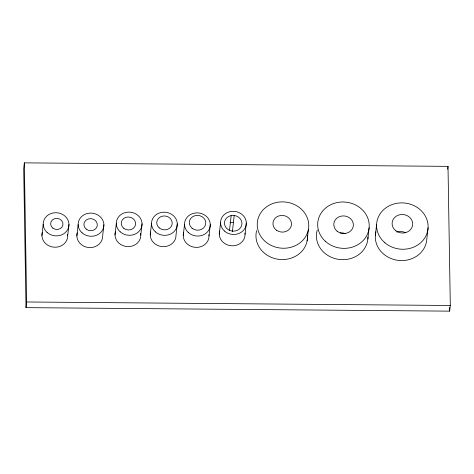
<?xml version="1.0" encoding="UTF-8"?>
<svg xmlns="http://www.w3.org/2000/svg" width="474" height="474" viewBox="0 0 474 474"><rect width="100%" height="100%" fill="white"/><g stroke="black" fill="none" stroke-linecap="round" stroke-linejoin="round"><path stroke-width="0.71" d="M24.334 162.86L23.7 168.519L25.999 307.644L449.666 311.14L450.3 305.481L448.001 166.356L24.334 162.86L26.639 301.979L25.999 307.644M41.931 235.525L43.199 224.202M67.699 235.738L68.973 224.415M76.859 235.898L78.133 224.575M103.901 224.789L102.633 236.111A12.905 11.577 6.4 0 1 88.253 247.481A12.905 11.577 6.4 0 1 77.25 232.9M115.016 234.92L116.284 223.598M140.784 235.134L142.058 223.811M150.24 234.974L151.514 223.657M177.282 223.864L176.014 235.187A12.905 11.577 6.4 0 1 161.634 246.563A12.905 11.577 6.4 0 1 150.631 231.982M183.248 235.691L184.516 224.368M209.016 235.904L210.29 224.581M219.284 234.109L220.558 222.786M229.505 230.435L231.17 215.575L234.209 215.474A8.775 7.874 6.4 0 1 240.798 227.378A8.775 7.874 6.4 0 1 226.181 227.846A8.775 7.874 6.4 0 1 231.17 215.575M232.384 231.75L234.209 215.474M245.058 234.322L246.326 222.999M307.128 240.857L308.396 229.535A25.803 23.155 6.4 0 0 274.073 203.121A25.803 23.155 6.4 0 0 266.512 242.528A25.803 23.155 6.4 0 0 308.396 229.535M367.86 239.003L369.127 227.68M375.325 235.768L376.593 224.445M428.087 227.686L426.813 239.009A25.803 23.155 6.4 0 1 397.645 260.291A25.803 23.155 6.4 0 1 375.918 231.774M447.681 169.188L448.001 166.356M26.639 301.979L450.3 305.481M449.601 307.442L449.666 311.14M140.6 233.315A12.905 11.577 6.4 0 1 127.417 246.599A12.905 11.577 6.4 0 1 115.407 231.922M208.927 234.695A12.905 11.577 6.4 0 1 195.312 247.345A12.905 11.577 6.4 0 1 183.639 232.693M244.963 233.113A12.905 11.577 6.4 0 1 231.348 245.769A12.905 11.577 6.4 0 1 219.675 231.116M229.961 222.75A12.905 11.577 6.4 0 1 233.327 222.697M67.61 234.523A12.905 11.577 6.4 0 1 53.995 247.179A12.905 11.577 6.4 0 1 42.322 232.527M307.448 235.495A25.803 23.155 6.4 0 1 279.589 259.438A25.803 23.155 6.4 0 1 256.624 230.595M367.954 236.982A25.803 23.155 6.4 0 1 338.892 259.414A25.803 23.155 6.4 0 1 317.266 230.02M340.184 232.965A9.806 8.799 6.4 0 1 345.226 233.569M396.797 232.005A10.321 9.261 6.4 0 1 405.489 232.74M82.043 232.805A12.905 11.577 6.4 0 0 103.51 227.787A12.905 11.577 6.4 0 0 87.494 213.454A12.905 11.577 6.4 0 0 82.043 232.805M86.203 229.108A6.707 6.02 6.4 0 0 97.2 225.997A6.707 6.02 6.4 0 0 88.478 218.917A6.707 6.02 6.4 0 0 86.203 229.108M47.11 232.432A12.905 11.577 6.4 0 0 68.582 227.413A12.905 11.577 6.4 0 0 52.567 213.081A12.905 11.577 6.4 0 0 47.11 232.432M52.904 228.154A6.192 5.558 6.4 0 0 62.918 224.943A6.192 5.558 6.4 0 0 54.611 218.68A6.192 5.558 6.4 0 0 52.904 228.154M120.195 231.827A12.905 11.577 6.4 0 0 141.667 226.809A12.905 11.577 6.4 0 0 125.651 212.476A12.905 11.577 6.4 0 0 120.195 231.827M123.868 228.421A7.223 6.482 6.4 0 0 135.546 224.67A7.223 6.482 6.4 0 0 125.853 217.365A7.223 6.482 6.4 0 0 123.868 228.421M155.419 231.881A12.905 11.577 6.4 0 0 176.891 226.862A12.905 11.577 6.4 0 0 160.876 212.536A12.905 11.577 6.4 0 0 155.419 231.881M159.187 227.858A7.744 6.944 6.4 0 0 172.015 224.664A7.744 6.944 6.4 0 0 162.262 216.197A7.744 6.944 6.4 0 0 159.187 227.858M188.427 232.598A12.905 11.577 6.4 0 0 209.899 227.579A12.905 11.577 6.4 0 0 193.884 213.247A12.905 11.577 6.4 0 0 188.427 232.598M192.094 228.237A8.259 7.406 6.4 0 0 205.627 224.421A8.259 7.406 6.4 0 0 194.903 215.706A8.259 7.406 6.4 0 0 192.094 228.237M224.463 231.016A12.905 11.577 6.4 0 0 245.935 225.997A12.905 11.577 6.4 0 0 229.92 211.671A12.905 11.577 6.4 0 0 224.463 231.016M276.674 230.34A9.29 8.336 6.4 0 0 291.439 224.943A9.29 8.336 6.4 0 0 278.552 216.026A9.29 8.336 6.4 0 0 276.674 230.34M325.277 241.219A25.803 23.155 6.4 0 0 368.363 231.644A25.803 23.155 6.4 0 0 336.706 202.653A25.803 23.155 6.4 0 0 325.277 241.219M337.127 231.199A9.806 8.799 6.4 0 0 353.189 226.643A9.806 8.799 6.4 0 0 340.433 216.31A9.806 8.799 6.4 0 0 337.127 231.199M384.882 242.741A25.803 23.155 6.4 0 0 427.489 231.679A25.803 23.155 6.4 0 0 394.646 203.773A25.803 23.155 6.4 0 0 384.882 242.741M395.914 230.826A10.321 9.261 6.4 0 0 412.581 225.428A10.321 9.261 6.4 0 0 398.699 215.024A10.321 9.261 6.4 0 0 395.914 230.826"/></g></svg>
